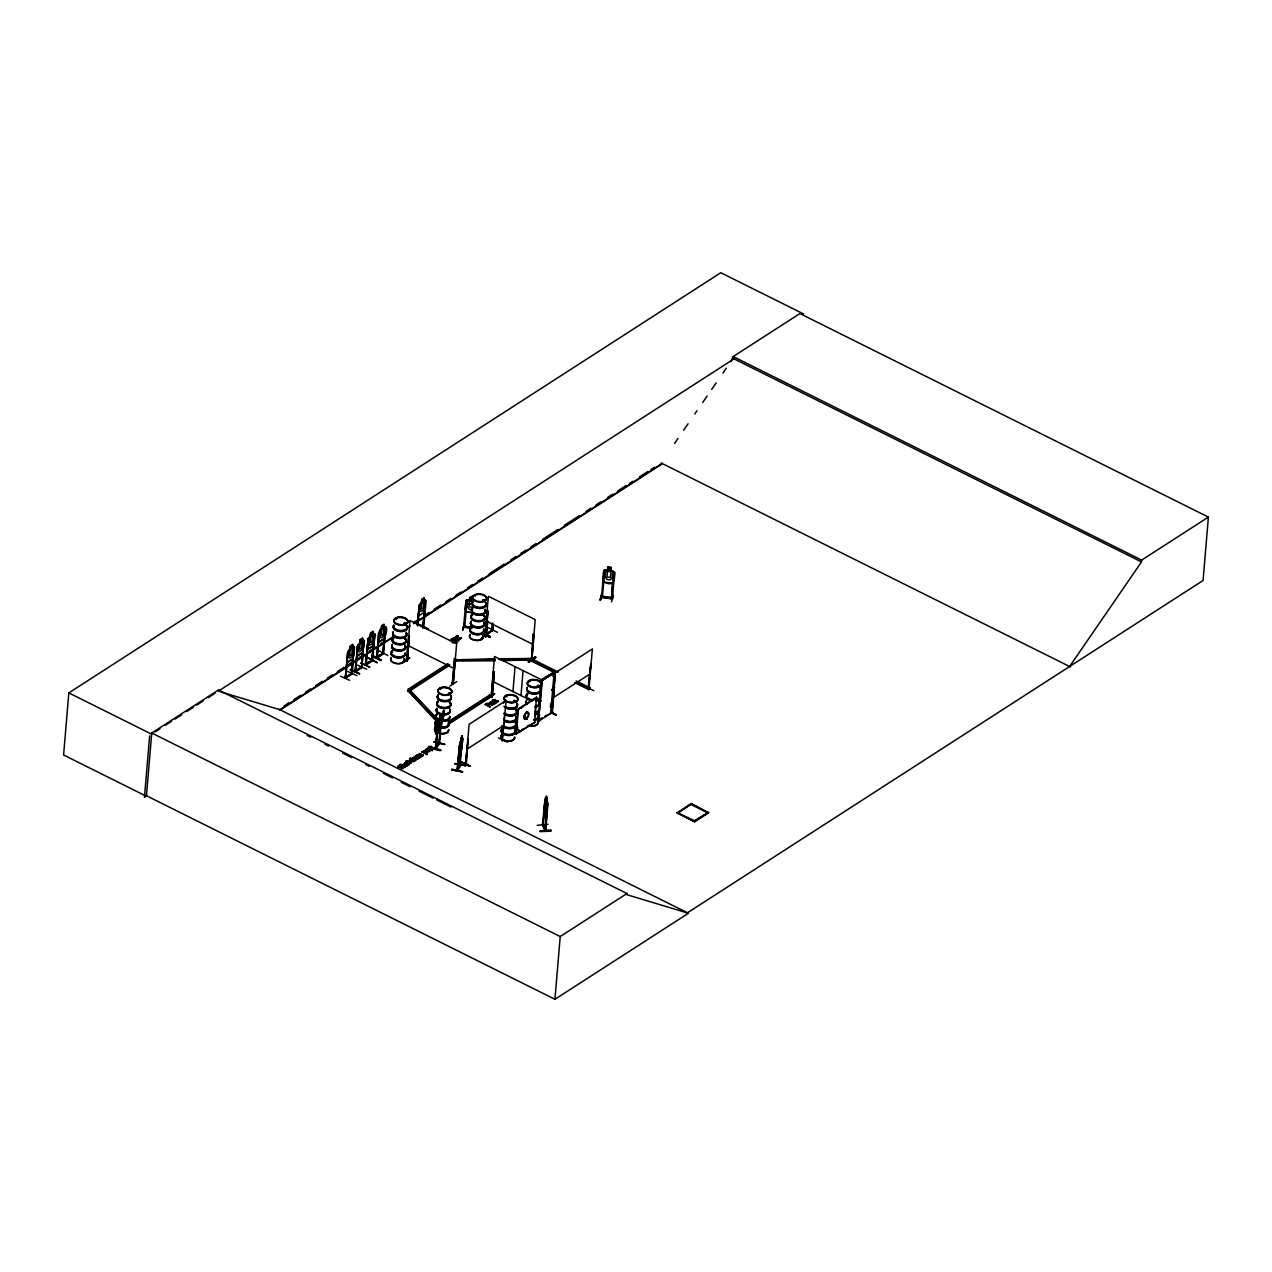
<?xml version="1.0" encoding="UTF-8"?>
<svg xmlns="http://www.w3.org/2000/svg" width="1272" height="1272" viewBox="0 0 1272 1272"><rect width="100%" height="100%" fill="white"/><g stroke="black" fill="none" stroke-linecap="round" stroke-linejoin="round"><path stroke-width="1.5" d="M422.988 751.688L423.91 750.703L426.12 751.148L427.185 752.786L425.882 753.676L427.185 752.483L426.072 751.657L422.161 751.816L427.344 754.407L425.929 753.151M444.039 715.627L444.087 714.26A6.98 3.864 4.8 0 0 449.732 709.394M444.087 714.26L440.462 728.665L441.559 725.135M396.339 619.496L396.419 618.669L395.878 619.4M404.051 623.789L405.8 623.169M404.766 624.059L405.72 623.773L405.053 622.755M405.991 623.63L404.13 623.662M439.667 689.17L440.764 689.09M440.525 688.963L439.905 689.504M475.553 595.837L475.028 596.091M482.645 600.336L484.664 600.082M483.996 600.018L483.058 600.352L484.521 600.623M484.505 600.018L483.328 600.289M505.747 696.722L506.924 696.627M514.174 700.618L515.446 700.506L515.096 701.428M530.058 681.84L529.708 681.156M537.293 685.99L538.326 685.306L539.217 686.403M537.754 686.101L538.279 686.355M539.36 686.276L538.851 685.576M539.392 716.39L539.678 714.912M540.854 701.047L540.711 700.649M540.727 701.222L540.966 700.363M542.095 684.304L542.413 683.048M419.522 755.361L419.458 754.073L421.08 754.36M419.219 754.837L423.369 755.504L419.649 753.501L417.152 755.966L417.47 754.725L418.742 755.075M803.618 313.977L720.795 272.717L68.815 692.906L63.6 755.012L146.423 796.272L151.734 733.006L218.466 689.996L626.953 893.532L626.858 894.693L688.422 913.264L554.942 999.283L146.471 795.747M149.635 735.852L144.467 797.433L146.805 795.922M218.466 689.996L218.371 691.157L733.992 358.863M345.873 677.594L347.876 652.806L345.189 677.976M347.606 662.299L347.145 659.612L347.51 662.251L352.964 658.848L354.697 647.098L353.886 646.494L347.749 651.471L345.396 678.246L347.924 651.518M347.812 671.505L356.971 675.623M352.996 653.633L351.644 656.813L349.514 658.181L348.592 656.479L349.069 650.771L350.388 645.858L352.662 644.395L352.948 654.953M350.229 648.958L350.484 645.906M349.577 680.313L340.514 676.148M352.757 644.443L352.408 647.448M353.743 652.647L351.279 674.112L352.121 672.713M351.342 674.065L352.63 658.785M354.061 648.815L351.772 674.192M352.296 673.906L353.839 646.621M361.884 667.275L354.92 671.711L357.718 646.462L355.715 671.25M355.429 671.823L362.186 667.418L363.728 640.15L357.607 645.127L355.317 671.918L357.082 654.094M357.766 645.174L357.464 655.955L362.806 652.504L364.539 640.754M357.655 665.161L366.797 669.247M360.23 639.514L358.434 650.135L359.372 651.836L361.487 650.469L362.838 647.289L362.6 638.099L360.23 639.514L360.071 642.614M362.345 641.152L362.6 638.099M361.121 662.919L369.898 667.291L360.739 663.173M361.614 667.848L362.472 652.441M363.585 643.028L361.487 667.927L363.903 642.471M365.97 663.682L366.336 664.795L368.149 639.737L365.366 665.033L372.155 660.566M368.196 638.449L365.859 665.113M377.212 662.521L368.117 657.926L377.243 662.569M373.03 631.373L370.645 632.804L369.325 637.701L368.848 643.409L369.786 645.127L371.917 643.759L373.252 640.579L372.935 631.325L372.68 634.585M370.55 635.952L370.74 632.852M374.159 637.67L371.917 661.217L372.903 645.715M374.318 635.762L372.028 661.138M372.569 660.852L374.954 634.044L374.143 633.44L368.021 638.417L365.668 665.177L372.632 660.772L372.394 659.643M374.191 642.28L374.858 633.997M385.782 627.001L383.572 653.76C381.155 654.603 374.62 656.686 377.387 657.735L379.151 632.645L376.369 657.942L383.317 653.458M382.618 653.061C386.704 652.139 377.132 658.022 376.735 658.101L378.515 640.293M378.436 639.562C375.431 627.414 392.953 618.001 384.239 638.703L378.786 642.106L378.42 639.45M379.12 650.835L387.912 655.573M381.489 628.813L381.648 625.713L384.033 624.282L384.255 633.488L382.92 636.668L380.789 638.035L379.851 636.318L381.648 625.713M380.9 659.755L372.124 655.35L380.853 660.168M383.588 627.446L383.842 624.393M372.092 655.732L380.519 660.454L380.948 659.691M383.89 638.624L382.999 654.11L384.526 638.226M385.003 629.227L382.967 654.062M384.844 634.394L385.321 628.67M409.361 636.016L407.135 661.074L406.245 660.629L408.566 635.634L409.361 636.016L407.374 660.868M406.293 660.693L407.279 660.868L409.838 620.529L456.648 643.87L453.15 684.002L455.392 658.96L454.597 658.562L452.291 683.652C455.408 684.002 450.781 681.872 453.468 682.937M406.913 660.995L406.229 659.675L407.199 660.168M400.775 768.86L403.59 767.62L397.961 766.65A1.892 1.049 4.8 0 1 398.025 766.062L399.805 765.14L400.505 766.03L398.899 767.302L402.906 767.159L400.775 768.86L402.922 768.018L397.913 767.175A1.892 1.049 4.8 0 1 397.977 766.571L400.442 764.234L406.945 766.078L403.526 764.09L402.159 765.633L399.949 765.06L405.259 767.175M435.835 720.699L408.01 690.585L449.62 664.509M447.919 663.666L408.201 689.249L421.795 703.448M401.555 769.242L400.855 768.32M407.946 691.348L409.854 690.871L408.201 689.249M404.782 767.477L405.291 766.65M417.216 623.852L419.283 606.251L417.979 625.506M405.895 761.642L407.406 761.324C415.769 762.167 407.469 766.253 406.404 760.815M417.359 625.904L419.235 604.916L425.389 599.987L424.371 612.293L418.917 615.696L418.567 613.168M417.836 623.439L419.331 604.963L421.62 602.403L421.779 599.303L424.164 597.888L423.815 600.893M402.715 765.49L406.484 766.38L406.992 765.553M407.374 762.373L407.406 761.324M419.203 624.95L428.378 629.068L419.569 624.663M419.299 624.441L428.06 629.195M413.257 758.7C412.112 756.204 420.317 763.852 411.444 758.716L410.665 759.209C407.135 760.29 419.172 762.341 411.174 759.448M410.029 759.289C411.063 755.52 408.026 761.833 410.745 758.732M421.779 599.303L419.983 609.924L420.921 611.625L423.051 610.258L424.403 607.078L424.069 597.84M411.444 758.716L411.126 759.956L413.877 757.874M405.943 761.117L410.236 763.2L411.174 762.23M426.088 600.543L423.703 627.35L422.67 627.557L423.29 626.762M422.988 627.716L424.514 606.49M412.239 758.192L409.87 760.227M423.767 627.271L423.051 627.668L425.468 602.26M424.975 608L422.67 627.557M412.764 758.494L413.257 757.571M410.665 760.259L413.654 761.753L414.163 760.942M415.213 760.751L415.721 759.925M417.661 755.854C425.866 759.209 412.875 756.458 417.184 755.457M416.803 755.266L416.294 756.077M419.203 755.218C423.926 757.078 419.728 754.773 417.645 756.22L418.361 754.932L421.811 756.506M419.776 757.81L420.285 756.999M421.334 756.808L421.843 755.981M422.622 751.514L422.113 752.324M422.908 755.791L423.417 754.98M425.452 752.913C428.839 751.641 421.954 750.591 423.481 751.943C427.328 755.966 426.629 750.257 423.497 752.086M426.883 754.693L427.392 753.883M430.445 747.507L431.335 746.441L430 746.759C424.959 746.346 439.031 754.296 428.632 748.715M428.155 747.952L427.646 748.763M428.998 746.251L428.489 747.077M429.125 748.97L430.031 747.3M428.616 748.445L429.491 747.57M430.286 747.077C450.177 751.466 437.377 751.99 430.493 746.998C435.326 747.427 434.277 750.512 429.984 747.809M431.128 750.496L431.637 749.685M434.054 741.958L444.787 744.359L434.245 741.592M428.537 746.553L432.846 748.636L433.784 747.666M437.473 724.007L438.172 723.593L435.342 748.906L439.285 743.039M435.358 748.763L437.807 723.498M441.273 724.976L441.575 716.2L438.093 722.21L435.708 749.001L439.555 743.42L441.177 718.489M438.633 720.493L435.978 748M440.923 714.562L440.732 723.418L438.713 728.506C436.821 726.487 441.305 708.997 440.78 717.647M439.826 716.263L439.444 719.3M439.047 743.325L440.192 726.63M439.078 743.993L441.543 718.569M451.147 639.832L451.671 639.005L453.5 639.911C450.368 634.585 465.107 644.045 455.694 639.609C451.035 640.134 464.455 646.892 451.671 639.005M453.5 639.911L455.694 639.609M449.827 686.18L456.791 681.569M453.85 637.59L453.325 638.433M455.789 642.137L456.314 641.311M454.597 658.562L452.498 683.414L453.309 683.795M461.498 637.606L458.922 639.085L456.107 637.685A1.685 0.938 4.8 0 1 456.235 637.081C461.211 635.507 452.832 635.364 456.155 638.639C458.381 641.867 463.088 636.62 460.671 638.226M494.999 658.769L455.917 659.802L456.171 661.027L495.19 660.756M457.968 640.738L458.492 639.911M458.143 636.525L457.475 635.603M464.344 623.519L462.77 629.624M451.814 769.067L462.579 771.85L451.624 769.814M471.689 628.273L463.58 627.207L465.822 602.133L466.824 602.276L464.709 627.366M463.565 627.176L463.946 626.015L464.741 627.064M473.216 600.495C474.043 589.89 469.368 601.847 467.222 599.621L465.997 600.479L465.282 608.747L466.14 611.959L472.993 612.818L466.268 611.784L465.425 608.668M454.692 763.741L465.663 765.665L454.851 763.391M470.084 596.95L469.813 600.082L467.905 600.845L467.428 606.553L469.034 609.256L472.437 609.717M459.367 745.249L456.982 770.673L457.363 769.385M459.764 743.993L457.363 770.753L459.796 743.961L462.038 736.011L459.542 765.458L460.353 764.138M461.657 744.995L460.067 750.194L460.957 737.903M461.291 739.62C465.679 730.239 459.001 762.93 459.081 752.181M459.59 765.49L461.704 740.59M462.038 736.011L461.657 739.048M466.379 763.947L468.144 738.857L465.361 764.154L466.49 763.152M503.966 722.75L502.17 740.845L506.161 700.443L469.098 724.325L465.679 764.297L467.524 746.219M469.972 765.887C461.418 765.203 454.502 757.19 469.94 765.919M487.669 611.927L486.874 611.53L487.907 611.768L485.666 636.811L485.014 635.269M484.696 636.334L488.384 596.282L535.194 619.607L531.935 659.596L533.127 634.315L533.938 634.696L531.696 659.739L502.997 660.709M484.855 635.491L485.92 636.652L487.907 611.768M485.586 634.792L486.779 621.452M487.271 615.728L487.748 609.988M486.604 630.61L487.415 621.054M487.717 621.197L486.683 634.585L485.681 634.76M481.373 638.496L488.305 633.472M490.118 637.034L482.756 633.822L489.768 637.383L490.197 636.604L483.122 633.138L490.165 636.652M488.289 705.483C494.267 709.458 480.418 702.844 488.464 703.352C490.897 703.384 488.353 707.264 488.718 705.149C483.869 703.718 491.994 704.45 486.015 704.243M492.9 624.695L492.089 631.039L492.439 623.185M492.741 623.328L492.216 630.96M487.701 633.504L492.773 629.735M493.202 624.838L492.741 630.658L482.247 637.352M487.764 698.551L494.697 693.526L487.812 698.042M488.003 705.181C491.612 705.562 486.842 701.953 485.093 704.831M448.126 723.752L491.135 696.023L489.434 695.18L491.072 696.802L491.167 695.482L492.232 695.689M489.736 707.137L490.261 706.31M492.328 696.674L491.421 696.277L493.504 671.425L494.299 671.823L492.312 696.706L491.231 696.5M495.428 699.552C490.133 700.188 497.813 703.988 498.401 701.031C495.333 701.683 495.38 699.234 494.093 699.87L492.582 700.188L495.683 703.305L491.739 701.874L493.584 700.681M494.299 671.823L492.073 696.865L491.167 695.482M492.248 701.063L491.739 701.874M493.091 699.362L492.582 700.188M493.25 701.556L493.806 700.602M492.757 701.349L493.313 700.363M494.077 700.92L494.093 699.87M495.221 703.607L495.73 702.796M492.63 699.664L496.923 701.747L497.861 700.777M504.269 719.062L504.587 715.389M498.417 737.951L507.512 742.18M512.95 691.555L515.033 666.703M515.812 734.024L517.895 709.172L536.418 697.231L534.828 722.321L515.812 734.024L534.828 722.321M516.289 734.262L518.388 709.41L536.911 697.469M520.995 695.561L523.078 670.71M535.305 656.893C513.936 672.22 550.204 646.764 528.468 661.44M498.91 658.737L530.122 658.546L498.847 659.516M553.415 671.998L530.36 660.502L530.122 658.546M530.36 660.502L531.775 658.864L558.376 672.109M533.127 634.315L531.473 659.675L530.79 658.355M534.812 716.343L535.782 704.879M536.1 701.063L536.418 697.231M541.029 683.636L541.363 679.82M540.854 689.774L541.538 679.757L555.514 671.187L552 713.004L550.617 713.449L554.115 672.808L542.349 680.393L538.406 721.749L539.137 708.265M539.455 704.465L540.425 693.049M538.406 721.749L541.92 679.948L494.538 656.495L491.119 696.468M537.197 825.305L548.025 824.208M552.589 689.042L552.096 689.869M540.028 831.411C555.689 831.92 553.908 828.708 540.059 831.029M550.426 707.232L550.744 703.4M552.175 689.551L551.984 690.457L553.384 689.917M553.002 676.529L553.32 672.681L554.083 673.063L541.665 680.075L553.32 672.681M552.477 689.806L552.62 688.136M554.926 671.346L551.428 712.924L555.117 670.996M547.087 801.09L547.342 798.037L545.227 831.061L542.444 824.924L544.909 800.056L543.112 825.528L545.45 797.751L547.914 804.222L545.608 831.029L543.112 825.528M542.921 824.956L542.874 823.922M544.495 806.369L545.577 797.878M552 713.004L552.207 711.302M554.369 687.373L552.366 712.161M546.562 797.019L547.024 799.261M547.024 805.589L544.925 830.505M547.723 802.473L545.608 830.934M550.49 712.527L556.166 714.912L550.856 711.859M550.871 830.059L550.999 830.918M554.942 999.283L560.221 936.542L626.953 893.532M589.127 688.899L588.03 689.186L590.812 663.889L588.332 689.345L589.047 688.979M588.57 689.297L590.494 667.577M574.69 682.603L588.888 689.663L592.386 648.943L555.323 672.824L551.905 712.813L552.589 712.368M588.888 689.663L590.303 688.025L576.105 680.949M599.907 600.05L601.736 594.008L600.448 599.684M601.561 597.347L603.771 570.619L605.011 569.697L603.755 570.683L603.182 578.871M612.452 598.73L601.529 597.093L601.481 596.171M600.463 600.193L602.34 593.642L600.4 600.05M604.613 572.4L603.548 572.464L604.613 572.4L602.324 597.49L602.658 596.552L612.468 598.031M611.244 567.63L610.957 570.762L612.691 572.05L612.214 577.758L610.194 579.921L606.808 579.412L605.202 576.709L605.679 571.001L607.571 570.254L607.746 567.01L611.371 567.551L611.101 570.603M613.438 573.72L611.371 598.842L613.374 573.926L614.424 573.863L613.374 573.926M611.514 601.847L613.406 595.296M610.973 570.683L614.615 572.289L612.389 598.937L612.436 597.745L601.64 596.171M677.149 813.047L691.093 803.586L708.599 812.84L694.703 821.807L677.149 813.047L691.189 804.063L678.024 813.047L694.655 820.79L707.725 812.856L691.141 804.588M691.093 803.586L708.599 812.84M730.78 361.646L733.181 356.573L799.913 313.564L1208.4 517.084L1203.073 580.493L687.468 912.787L688.422 913.264L278.981 709.251M694.655 820.79L708.647 812.331M694.703 821.807L677.197 812.538M1069.609 666.512L1141.509 561.906L1141.668 560.093L1208.4 517.084M456.934 770.53L459.908 764.838M457.014 769.624L459.637 764.838M459.542 765.458C462.054 764.043 457.014 772.661 457.093 769.703M402.652 765.871L403.16 764.599L404.687 764.949M461.37 750.13L461.959 746.441M462.547 771.865L451.608 769.91M441.32 724.929C442.115 726.614 436.614 737.045 437.568 730.382M414.815 757.11C418.727 760.847 417.884 754.884 414.259 757.317A1.765 0.986 4.8 0 0 414.084 757.937L416.357 759.257L418.409 758.764A1.749 0.97 4.8 0 0 418.583 758.144L415.865 756.792A1.765 0.986 4.8 0 0 414.656 757.063M430.222 747.554L440.764 750.273M436.439 720.286L435.294 723.196L435.962 730.351L438.045 727.298M547.198 812.331C546.88 819.152 543.462 808.213 544.464 806.321M465.822 602.133L466.824 602.276M462.738 629.958L464.407 623.503M462.817 630.101L464.375 624.027M463.739 626.031L471.801 627.414M464.805 626.206L471.753 627.637M435.453 747.936L438.76 743.245M438.745 742.959L439.285 742.975M440.525 718.855L441.495 715.007M440.668 720.127L443.658 710.38C445.2 713.322 442.163 720.938 440.78 724.945M442.608 714.037L443.658 710.38M443.451 714.228L444.373 710.666M465.997 600.479L467.285 599.653L473.2 600.559M373.141 645.747L374.175 642.201L373.237 645.794L367.783 649.197L367.417 646.542L367.942 649.102L373.237 645.794M424.371 612.293L425.405 608.763M603.055 578.871L603.93 582.083C614.312 587.06 614.726 580.143 614.615 572.289M603.93 582.083L612.373 583.18M611.339 567.614L607.714 567.073L607.571 570.254L604.995 569.761L613.374 571.112M484.759 635.459L485.745 635.905M555.785 715.134L550.824 712.209M350.325 669.867C378.515 682.094 331.531 660.232 359.42 673.969M380.519 660.438L371.774 655.986M486.158 634.06L492.073 630.371L486.031 634.14M501.931 739.7L502.424 739.875M346.223 677.102L351.629 673.619L345.141 677.149L345.952 676.688M361.2 666.862L361.741 666.973M437.663 719.873L434.436 728.697L436.423 734.071M438.427 728.681L436.296 734.183L438.538 728.713M552.668 689.79L553.256 690.457M546.944 808.865L546.276 810.296C544.082 807.64 545.593 793.331 547.31 798.069M418.695 754.598L419.855 754.01M461.211 738.158L461.99 736.17M461.132 739.175L461.704 738.014M460.162 742.292L462.404 737.824M442.115 713.799L441.4 715.023L442.115 713.799L444.198 714.292M379.962 629.894L376.798 658.053M405.45 623.757L405.243 622.803M449.795 694.003L448.857 693.208M449.938 693.876L449.27 692.89M514.349 700.952L514.142 701.349M539.376 686.021L538.867 685.37M522.76 729.619L520.153 731.654L521.329 730.939M409.648 658.133L402.747 662.633M487.685 698.439L494.585 693.924M439.905 716.486L440.668 715.373M439.826 717.503L440.589 716.39M674.605 443.372L677.976 438.458M683.589 430.286L688.088 423.751M694.83 413.941L697.072 410.681M702.685 402.509L707.184 395.974M711.684 389.439L716.168 382.888M722.909 373.094L726.28 368.18M405.466 763.057C408.71 767.048 408.948 760.974 404.83 763.391A1.765 0.986 4.8 0 0 404.655 764.027L406.929 765.331L408.98 764.854A1.749 0.97 4.8 0 0 409.155 764.218L406.436 762.866M461.45 638.131C462.038 638.528 451.512 639.45 457.443 636.127M520.407 731.321L514.127 727.807M523.889 729.031L523.253 729.46M411.699 762.485L409.346 762.818M434.308 747.92L431.955 748.254M498.401 701.031L496.048 701.365M465.425 764.075L466.347 763.916M501.868 740.622L502.806 740.399M588.205 688.168L588.65 688.39M356.065 670.757C371.901 660.82 347.622 674.875 356.033 670.567M460.543 637.988L458.556 638.512L456.139 637.177A1.685 0.938 4.8 0 1 456.282 636.572L458.222 635.984M396.498 619.082L396.387 619.019M403.924 623.185L405.084 622.835M393.764 637.638A6.98 3.864 4.8 0 0 394.447 642.901A6.98 3.864 4.8 0 0 403.86 643.521L404.21 643.187M484.568 600.75L483.614 599.668M472.596 614.074A6.98 3.864 4.8 0 0 473.279 619.337A6.98 3.864 4.8 0 0 482.692 619.973L482.803 619.766M439.715 689.09L440.43 689.09M514.524 700.475L514.349 701.476L515.812 701.333M515.558 700.856L514.397 700.872L515.144 701.492M437.552 719.936L438.236 719.395L438.92 722.639M542.492 823.954L542.985 824.049M471.753 628.066L463.867 626.921M403.717 661.615L409.759 657.735L402.334 662.521M481.245 638.369L487.812 633.71M497.4 632.327L488.289 627.748M453.373 682.873L452.403 682.73M493.504 671.425L494.061 671.982M530.774 658.61L532.03 658.642L530.949 658.467M528.373 661.917L535.75 657.592M535.719 657.576L528.85 662.108M468.446 739.016L467.524 739.27M554.687 687.516L553.749 687.77M584.897 686.292L593.738 690.68M538.024 720.413L542.158 717.694M552.716 711.668L551.65 711.716L552.43 711.255M154.977 732.02L159.986 728.792M164.978 725.565L171.656 721.272M174.995 719.109L181.673 714.816M186.682 711.589L193.344 707.28M196.683 705.133L203.361 700.84M208.37 697.613L215.032 693.304M423.719 601.036L425.389 599.987M419.585 606.394L418.663 606.649M348.194 652.949L347.256 653.204M358.036 646.605L357.098 646.86M368.451 639.895L367.529 640.15M379.454 632.804L378.515 633.058M347.574 662.124L352.821 658.737M357.432 655.78L362.663 652.393M378.849 641.962L384.239 638.703M283.99 706.024L288.998 702.796M294.007 699.568L300.669 695.275M305.678 692.048L310.686 688.82M315.695 685.592L322.373 681.299M327.381 678.071L332.374 674.844M337.382 671.616L344.06 667.307M347.399 665.161L354.077 660.852M359.086 657.64L364.094 654.412M369.087 651.185L375.765 646.876M380.773 643.648L385.782 640.42M414.147 622.151L419.156 618.923M424.164 615.696L429.173 612.468M434.165 609.24L440.843 604.931M445.852 601.704L450.86 598.476M455.869 595.264L460.877 592.037M467.555 587.728L472.548 584.5M477.557 581.272L482.565 578.045M489.243 573.752L504.253 564.068M510.931 559.76L515.939 556.548M520.948 553.32L525.956 550.092M530.965 546.865L535.973 543.637M542.635 539.328L557.661 529.661M564.339 525.352L579.348 515.669M586.026 511.376L591.035 508.148M596.043 504.92L601.052 501.693M607.714 497.384L612.722 494.172M617.731 490.944L626.078 485.554M629.417 483.408L632.756 481.261M639.418 476.952L647.766 471.578M651.105 469.432L654.444 467.285M393.414 636.604L279.935 709.728L220.247 691.714M406.77 628.002L410.109 625.856M413.432 623.693L662.076 463.453M279.856 710.285L371.567 651.169M374.89 649.022L393.239 637.208M416.58 622.167L661.678 464.201M368.435 658.149L376.925 662.696M371.742 656.082L380.9 660.2M366.193 663.889C381.854 655.08 359.912 666.337 366.495 664.032M345.173 678.04L351.851 673.683M352.28 673.81L345.587 678.167M409.791 688.963L423.035 680.425M427.996 677.229L447.839 664.429M409.854 690.871L449.557 665.288M448.078 721.828L489.434 695.18M449.652 721.542L477.779 703.416M481.086 701.285L487.717 697.024M448.062 724.515L491.072 696.802M406.579 762.341L408.741 761.006M429.189 747.777L431.335 746.441M541.697 679.884L555.514 671.187M542.413 680.441L554.02 672.952M467.015 749.16L504.062 725.279M553.24 697.676L590.303 673.794M522.522 729.222L521.679 730.001M538.994 721.033L550.697 713.385L544.941 716.168M590.303 688.025L588.952 688.883L576.534 682.698M429.173 747.316L428.664 748.206M490.277 702.255L489.752 702.589A1.765 0.986 4.8 0 0 489.577 703.225L491.851 704.529L493.886 704.052A1.749 0.97 4.8 0 0 494.077 703.416L491.358 702.065M484.346 600.241L483.487 600.352M393.764 637.383A7.012 3.88 4.8 0 0 394.447 642.662A7.012 3.88 4.8 0 0 403.908 643.298L404.083 643.298M448.142 693.765L449.732 693.86M539.169 686.276L538.104 686.053M464.868 626.428L463.867 626.333M410.792 758.207L409.473 758.971L410.22 759.495M399.758 765.649C394.845 767.398 408.36 765.315 401.602 768.717M546.165 799.055L546.308 796.018L547.119 798.244M540.043 831.522L550.871 830.552M459.971 765.569L462.658 738.221M485.825 636.572L485.03 636.223L485.92 636.62M452.482 682.46L452.419 683.366M453.007 683.954L452.323 683.636M487.144 659.596L494.935 659.548M495.253 659.993L456.235 660.248L454.533 659.389M501.104 659.945L530.376 659.755M602.562 596.6L601.449 596.409M612.15 598.937L601.481 597.331M483.853 600.941L482.74 600.241M537.372 685.894L538.501 686.451M448.698 693.59L449.207 693.256M473.12 601.577L469.718 601.1L469.241 606.808L472.643 607.285M465.727 603.437L472.882 604.423M454.724 763.613L465.663 765.68M451.735 769.608L462.579 771.85M434.086 741.815L444.628 744.533M435.247 723.243L436.471 720.127L438.331 724.34M434.801 727.107L435.628 733.419M437.409 730.43L437.584 732.831M420.094 753.946L423.369 755.504M545.37 829.423L543.16 824.876M485.109 635.253L485.03 636.159M532.889 634.474L533.699 634.855M483.01 633.647L490.149 637.129M530.806 659.309L531.839 659.516M408.328 635.793L409.123 636.175M454.358 658.721L455.153 659.119M550.776 712.304L556.071 714.912M733.181 356.573L1141.668 560.093M733.022 358.386L1141.509 561.906M661.122 462.976L1070.563 666.989M486.286 621.118L533.111 644.443M531.712 659.627L556.532 671.998M577.822 682.603L590.24 688.788M530.424 659.723L555.244 672.093M453.373 637.908L458.445 640.42M451.194 639.307L456.266 641.819M454.47 660.168L456.171 661.027L455.98 659.023M492.455 681.331L527.642 698.869M407.755 645.381L454.565 668.706M491.787 701.349L495.683 703.305M382.904 653.458L377.514 656.686M485.141 704.306L490.213 706.819M514.445 725.612L517.847 727.33M514.333 727.298L517.736 728.983M514.285 727.505L517.895 729.254M513.681 727.886L520.852 731.241M427.694 748.238L431.59 750.194M422.161 751.816L427.344 754.407M416.342 755.552L420.237 757.508M411.778 758.494L415.674 760.449M399.98 764.536L404.83 766.952M307.172 735.407L310.734 737.172M324.932 744.247L328.494 746.028M342.693 753.104L351.581 757.524M365.78 764.599L369.341 766.38M383.54 773.456L392.428 777.876M401.3 782.312L410.188 786.732M419.06 791.152L433.275 798.228M436.821 800.009L451.035 807.084M151.734 733.006L560.221 936.542M68.815 692.906L151.638 734.167M452.339 642.408L453.15 643.06M435.549 733.276L436.407 734.214M409.918 690.092L435.135 716.645M427.106 709.045L435.072 717.424M408.01 690.585L435.899 719.92M544.559 809.994L546.674 814.668M436.312 721.097L435.565 722.973M357.082 653.315L357.527 655.827M406.197 633.551A6.98 3.864 4.8 0 1 399.615 638.465A6.98 3.864 4.8 0 1 393.318 632.693M406.325 633.122A7.091 3.927 4.8 0 1 399.647 638.131A7.091 3.927 4.8 0 1 393.255 632.264M404.83 638.369A6.98 3.864 4.8 0 1 403.86 643.521M404.862 637.956A6.98 3.864 4.8 0 1 403.892 643.123A6.98 3.864 4.8 0 1 394.479 642.487A6.98 3.864 4.8 0 1 393.795 637.224M404.862 638.115A7.012 3.88 4.8 0 1 403.908 643.298M406.007 625.331A7.091 3.927 4.8 0 1 401.141 631.31A7.091 3.927 4.8 0 1 393.827 625.411M406.309 632.391A6.996 3.88 4.8 0 1 399.71 637.32A6.996 3.88 4.8 0 1 393.398 631.532M406.786 626.683A6.996 3.88 4.8 0 1 400.187 631.628A6.996 3.88 4.8 0 1 393.875 625.824M406.356 632.772A7.091 3.927 4.8 0 1 399.678 637.781A7.091 3.927 4.8 0 1 393.271 631.914M406.038 624.965A7.091 3.927 4.8 0 1 401.173 630.944A7.091 3.927 4.8 0 1 393.859 625.061M405.975 624.6A6.98 3.864 4.8 0 1 402.095 630.451A6.98 3.864 4.8 0 1 393.493 625.633M405.005 654.094A6.98 3.864 4.8 0 1 396.164 657.751A6.98 3.864 4.8 0 1 392.603 651.407M405.116 654.714A7.091 3.927 4.8 0 1 395.306 657.195A7.091 3.927 4.8 0 1 392.555 650.962M404.099 658.817A7.012 3.88 4.8 0 1 397.484 663.761A7.012 3.88 4.8 0 1 391.172 657.958M404.114 658.594A7.012 3.88 4.8 0 1 397.5 663.539A7.012 3.88 4.8 0 1 391.188 657.735M404.766 638.973A6.98 3.864 4.8 0 1 400.887 644.825A6.98 3.864 4.8 0 1 392.285 640.007M392.778 639.053A6.98 3.864 4.8 0 1 393.716 638.242M404.83 638.639A7.012 3.88 4.8 0 1 403.86 643.807A7.012 3.88 4.8 0 1 394.4 643.171A7.012 3.88 4.8 0 1 393.716 637.892M405.259 645.81A7.091 3.927 4.8 0 1 398.581 650.819A7.091 3.927 4.8 0 1 392.189 644.936M405.116 652.933A6.996 3.88 4.8 0 1 396.26 656.606A6.996 3.88 4.8 0 1 392.698 650.262M405.148 646.224A6.996 3.88 4.8 0 1 398.549 651.153A6.996 3.88 4.8 0 1 392.237 645.365M405.164 653.331A7.091 3.927 4.8 0 1 396.196 657.052A7.091 3.927 4.8 0 1 392.587 650.612M405.291 645.461A7.091 3.927 4.8 0 1 398.613 650.453A7.091 3.927 4.8 0 1 392.205 644.586M405.227 645.079A6.98 3.864 4.8 0 1 398.645 650.008A6.98 3.864 4.8 0 1 392.348 644.22M485.443 611.403A6.98 3.864 4.8 0 1 477.509 615.219A6.98 3.864 4.8 0 1 472.119 609.542M485.125 609.988A7.091 3.927 4.8 0 1 477.525 614.885A7.091 3.927 4.8 0 1 472.993 608.286M483.63 615.235A6.98 3.864 4.8 0 1 482.66 620.386A6.98 3.864 4.8 0 1 473.248 619.766A6.98 3.864 4.8 0 1 472.564 614.503M483.662 614.821A6.98 3.864 4.8 0 1 482.692 619.973M485.713 603.135A7.091 3.927 4.8 0 1 479.019 608.127A7.091 3.927 4.8 0 1 472.627 602.26M485.109 609.24A6.996 3.88 4.8 0 1 478.51 614.185A6.996 3.88 4.8 0 1 472.198 608.382M485.586 603.548A6.996 3.88 4.8 0 1 478.988 608.477A6.996 3.88 4.8 0 1 472.675 602.69M485.157 609.638A7.091 3.927 4.8 0 1 478.479 614.63A7.091 3.927 4.8 0 1 472.071 608.763M484.839 601.831A7.091 3.927 4.8 0 1 479.973 607.809A7.091 3.927 4.8 0 1 472.659 601.91M485.666 602.387A6.98 3.864 4.8 0 1 479.083 607.316A6.98 3.864 4.8 0 1 472.787 601.545M483.36 629.942A6.98 3.864 4.8 0 1 475.855 634.76A6.98 3.864 4.8 0 1 471.403 628.257M483.948 630.546A7.091 3.927 4.8 0 1 474.981 634.267A7.091 3.927 4.8 0 1 471.356 627.827M482.867 635.698A6.98 3.864 4.8 0 1 476.285 640.611A6.98 3.864 4.8 0 1 469.988 634.839M482.899 635.285A6.98 3.864 4.8 0 1 476.316 640.213A6.98 3.864 4.8 0 1 470.02 634.426M483.567 615.839A6.98 3.864 4.8 0 1 479.687 621.674A6.98 3.864 4.8 0 1 471.085 616.856M471.578 615.918A6.98 3.864 4.8 0 1 472.516 615.092M483.63 615.489A7.012 3.88 4.8 0 1 482.66 620.657A7.012 3.88 4.8 0 1 473.2 620.036A7.012 3.88 4.8 0 1 472.516 614.742M484.06 622.66A7.091 3.927 4.8 0 1 477.382 627.668A7.091 3.927 4.8 0 1 470.99 621.801M483.471 628.781A6.996 3.88 4.8 0 1 475.951 633.615A6.996 3.88 4.8 0 1 471.499 627.112M483.948 623.073A6.996 3.88 4.8 0 1 477.35 628.002A6.996 3.88 4.8 0 1 471.038 622.215M483.964 630.197A7.091 3.927 4.8 0 1 474.997 633.917A7.091 3.927 4.8 0 1 471.387 627.462M484.091 622.31A7.091 3.927 4.8 0 1 477.413 627.319A7.091 3.927 4.8 0 1 471.006 621.436M484.028 621.928A6.98 3.864 4.8 0 1 477.445 626.858A6.98 3.864 4.8 0 1 471.149 621.07M490.133 702.335A1.765 0.986 4.8 0 1 491.231 702.16M405.227 763.136A1.765 0.986 4.8 0 1 406.309 762.962M449.318 702.701A6.98 3.864 4.8 0 1 448.364 707.868A6.98 3.864 4.8 0 1 438.951 707.232A6.98 3.864 4.8 0 1 438.268 701.969M449.445 702.271A7.091 3.927 4.8 0 1 448.475 707.518A7.091 3.927 4.8 0 1 438.904 706.882A7.091 3.927 4.8 0 1 438.204 701.524M442.227 714.228A6.98 3.864 4.8 0 1 436.853 708.536M449.763 708.997A6.98 3.864 4.8 0 1 443.181 713.91A6.98 3.864 4.8 0 1 436.884 708.138M450.924 696.372A7.091 3.927 4.8 0 1 444.23 701.381A7.091 3.927 4.8 0 1 437.838 695.498M449.429 701.556A6.996 3.88 4.8 0 1 448.475 706.723A6.996 3.88 4.8 0 1 439.031 706.087A6.996 3.88 4.8 0 1 438.347 700.824M450.797 696.786A6.996 3.88 4.8 0 1 444.198 701.715A6.996 3.88 4.8 0 1 437.902 695.927M449.477 701.921A7.091 3.927 4.8 0 1 448.491 707.168A7.091 3.927 4.8 0 1 438.935 706.532A7.091 3.927 4.8 0 1 438.236 701.174M450.956 696.023A7.091 3.927 4.8 0 1 444.262 701.015A7.091 3.927 4.8 0 1 437.87 695.148M450.876 695.641A6.98 3.864 4.8 0 1 444.294 700.554A6.98 3.864 4.8 0 1 437.997 694.782M448.698 722.766A7.091 3.927 4.8 0 1 447.06 726.948A7.091 3.927 4.8 0 1 439.317 727.282M435.549 724.897A7.091 3.927 4.8 0 1 435.628 721.892M436.01 731.75A7.012 3.88 4.8 0 1 435.199 727.838M448.571 723.18A6.98 3.864 4.8 0 1 446.949 727.298A6.98 3.864 4.8 0 1 439.333 727.632M435.612 725.279A6.98 3.864 4.8 0 1 435.692 722.321M437.314 732.37A6.98 3.864 4.8 0 0 445.041 733.165A6.98 3.864 4.8 0 0 448.571 729.54A7.012 3.88 4.8 0 1 445.041 733.34A7.012 3.88 4.8 0 1 437.282 732.545L437.202 732.704A6.98 3.864 4.8 0 0 444.993 733.562A6.98 3.864 4.8 0 0 448.523 729.937M436.042 731.575A6.98 3.864 4.8 0 1 435.247 727.679M449.668 710.014A6.98 3.864 4.8 0 1 444.008 714.959M442.179 714.848A6.98 3.864 4.8 0 1 436.805 709.156M436.01 731.972A6.98 3.864 4.8 0 1 436.137 727.266M449.732 709.665A7.012 3.88 4.8 0 1 444.039 714.625M442.211 714.498A7.012 3.88 4.8 0 1 436.805 708.79M449.732 716.931A7.091 3.927 4.8 0 1 441.67 720.811M439.889 720.429A7.091 3.927 4.8 0 1 437.155 714.212M449.573 718.346A6.996 3.88 4.8 0 1 441.654 721.16M439.889 720.779A6.996 3.88 4.8 0 1 437.186 714.641M448.73 722.417A7.091 3.927 4.8 0 1 447.092 726.598A7.091 3.927 4.8 0 1 439.349 726.932M435.565 724.547A7.091 3.927 4.8 0 1 435.66 721.542M449.763 716.581A7.091 3.927 4.8 0 1 441.702 720.461M439.921 720.079A7.091 3.927 4.8 0 1 437.171 713.862M449.684 716.184A6.98 3.864 4.8 0 1 441.75 720M440.001 719.618A6.98 3.864 4.8 0 1 437.298 713.513M448.682 722.035A6.996 3.88 4.8 0 1 441.177 726.869M435.692 724.134A6.996 3.88 4.8 0 1 435.771 721.176M521.472 707.884A1.876 0.906 -63.5 0 1 523.476 706.58M521.282 707.788A1.876 0.906 -63.5 0 1 523.285 706.501M540.107 697.056A6.996 3.88 4.8 0 1 535.735 700.872M532.141 700.888A6.996 3.88 4.8 0 1 527.689 694.385M539.773 695.641A7.091 3.927 4.8 0 1 535.814 700.522M532.173 700.554A7.091 3.927 4.8 0 1 527.642 693.94M540.362 688.788A7.091 3.927 4.8 0 1 533.668 693.781A7.091 3.927 4.8 0 1 527.276 687.913M539.757 694.91A6.996 3.88 4.8 0 1 535.83 699.711M534.065 699.87A6.996 3.88 4.8 0 1 526.847 694.051M540.234 689.201A6.996 3.88 4.8 0 1 533.636 694.13A6.996 3.88 4.8 0 1 527.323 688.343M539.805 695.291A7.091 3.927 4.8 0 1 535.83 700.172M532.205 700.188A7.091 3.927 4.8 0 1 527.673 693.59M540.377 688.438A7.091 3.927 4.8 0 1 533.699 693.431A7.091 3.927 4.8 0 1 527.308 687.564M540.33 688.057A6.996 3.88 4.8 0 1 533.731 692.986A6.996 3.88 4.8 0 1 527.419 687.198M538.295 700.459A6.964 3.864 4.8 0 1 535.274 706.198M527.133 704.434A6.964 3.864 4.8 0 1 525.829 701.492M526.338 700.538A6.964 3.864 4.8 0 1 527.26 699.727M538.279 700.872A6.996 3.88 4.8 0 1 535.258 706.628M526.195 703.925A6.996 3.88 4.8 0 1 525.765 701.905M537.134 714.657A6.996 3.88 4.8 0 1 534.097 720.397M527.196 719.443A6.996 3.88 4.8 0 1 524.62 715.675M537.245 714.228A7.091 3.927 4.8 0 1 534.16 720.063M527.165 719.077A7.091 3.927 4.8 0 1 524.557 715.262M537.531 720.938A6.964 3.864 4.8 0 1 535.925 725.04A6.964 3.864 4.8 0 1 528.309 725.374M537.563 721.097A7.012 3.88 4.8 0 1 535.925 725.215A7.012 3.88 4.8 0 1 528.293 725.565M537.531 721.351A6.996 3.88 4.8 0 1 535.91 725.469A6.996 3.88 4.8 0 1 528.278 725.803M539.169 709.347A7.091 3.927 4.8 0 1 534.749 713.21M527.737 712.225A7.091 3.927 4.8 0 1 526.449 711.414M538.104 714.435A6.996 3.88 4.8 0 1 534.192 719.252M527.292 718.283A6.996 3.88 4.8 0 1 524.684 715.548M538.597 708.743A6.996 3.88 4.8 0 1 534.669 713.544M527.769 712.59A6.996 3.88 4.8 0 1 526.497 711.779M537.261 713.878A7.091 3.927 4.8 0 1 534.192 719.713M527.196 718.728A7.091 3.927 4.8 0 1 524.557 715.945M539.137 708.599A6.996 3.88 4.8 0 1 534.765 712.4M539.201 708.997A7.091 3.927 4.8 0 1 534.765 712.845M539.09 702.414A6.964 3.864 4.8 0 1 535.194 707.216M526.163 704.513A6.964 3.864 4.8 0 1 525.749 702.51M538.279 701.126A7.012 3.88 4.8 0 1 535.242 706.898M526.147 704.179A7.012 3.88 4.8 0 1 525.733 702.16M515.414 710.173A6.996 3.88 4.8 0 1 513.983 715.516A6.996 3.88 4.8 0 1 504.205 714.149M515.526 709.744A7.091 3.927 4.8 0 1 514.063 715.166A7.091 3.927 4.8 0 1 504.157 713.783M515.828 716.454A6.964 3.864 4.8 0 1 512.743 721.081A6.964 3.864 4.8 0 1 503.776 719.491M517.004 703.845A7.091 3.927 4.8 0 1 513.872 708.552A7.091 3.927 4.8 0 1 504.73 706.93M515.51 709.013A6.996 3.88 4.8 0 1 514.079 714.371A6.996 3.88 4.8 0 1 504.3 713.004M516.877 704.243A6.996 3.88 4.8 0 1 512.966 709.061A6.996 3.88 4.8 0 1 503.887 706.358M515.558 709.394A7.091 3.927 4.8 0 1 514.095 714.816A7.091 3.927 4.8 0 1 504.189 713.433M517.036 703.48A7.091 3.927 4.8 0 1 513.888 708.202A7.091 3.927 4.8 0 1 504.761 706.58M516.973 703.098A6.996 3.88 4.8 0 1 514.651 707.518A6.996 3.88 4.8 0 1 506.145 706.946M503.569 703.193A6.996 3.88 4.8 0 1 504.062 702.239M514.667 730.637A6.996 3.88 4.8 0 1 508.069 735.566A6.996 3.88 4.8 0 1 501.756 729.778M514.778 730.223A7.091 3.927 4.8 0 1 508.1 735.232A7.091 3.927 4.8 0 1 501.709 729.365M514.619 737.013A6.964 3.864 4.8 0 1 505.811 740.67A6.964 3.864 4.8 0 1 502.265 734.342M515.812 724.404A7.091 3.927 4.8 0 1 510.501 728.363A7.091 3.927 4.8 0 1 502.202 725.517M514.763 729.492A6.996 3.88 4.8 0 1 508.164 734.421A6.996 3.88 4.8 0 1 501.852 728.633M515.685 724.802A6.996 3.88 4.8 0 1 510.454 728.713A6.996 3.88 4.8 0 1 502.249 725.899M514.81 729.874A7.091 3.927 4.8 0 1 508.132 734.882A7.091 3.927 4.8 0 1 501.725 728.999M515.383 723.021A7.091 3.927 4.8 0 1 512.25 727.727A7.091 3.927 4.8 0 1 503.124 726.105M515.335 722.639A6.996 3.88 4.8 0 1 512.234 727.282A6.996 3.88 4.8 0 1 503.235 725.692M524.207 715.468A3.737 1.813 -63.5 0 0 523.921 716.359L523.794 717.201A3.737 1.813 -63.5 0 0 525.32 718.998L525.924 718.68A3.737 1.813 -63.5 0 0 528.309 714.896L528.437 714.037A3.737 1.813 -63.5 0 0 526.91 712.256L526.306 712.558A3.737 1.813 -63.5 0 0 524.605 714.578M350.213 650.04L349.721 655.732L351.851 654.365L352.328 648.656L350.213 650.04M350.881 646.224L350.802 647.241L352.249 645.349L350.881 646.224M360.055 643.696L359.563 649.388L361.693 648.02L362.17 642.312L360.055 643.696M360.723 639.88L360.644 640.897L362.091 639.005L360.723 639.88M370.47 636.97L369.993 642.678L372.124 641.311L372.601 635.603L370.47 636.97M371.154 633.17L371.058 634.187L372.521 632.279L371.154 633.17M381.473 629.879L380.996 635.587L383.126 634.219L383.603 628.511L381.473 629.879M382.156 626.078L382.061 627.096L383.524 625.188L382.156 626.078M421.604 603.485L421.127 609.177L423.258 607.809L423.735 602.101L421.604 603.485M422.288 599.668L422.209 600.686L423.656 598.794L422.288 599.668M439.397 720.35L438.92 726.058L440.573 718.632L439.397 720.35M470.624 597.617L470.545 598.635L472.723 598.937L472.818 597.92L470.624 597.617M460.766 742.037L460.273 747.745L461.657 740.256L460.766 742.037M546.101 800.247L546.483 807.847L546.101 800.247M607.491 571.271L607.014 576.979L610.401 577.472L610.878 571.78L607.491 571.271M608.398 567.789L608.302 568.807L610.481 569.14L610.576 568.123L608.398 567.789M439.078 721.065L438.442 728.252L439.794 723.704L440.637 725.072L441.209 717.98L439.921 722.305L439.078 721.065M524.414 716.597L524.287 717.456A3.737 1.813 -63.5 0 0 525.813 719.237L526.401 718.934A3.737 1.813 -63.5 0 0 528.802 715.134L528.929 714.292A3.737 1.813 -63.5 0 0 527.387 712.495L526.799 712.813A3.737 1.813 -63.5 0 0 524.414 716.597M408.487 764.408C405.1 766.619 404.782 760.815 408.487 764.408M417.932 758.319L416.5 758.859L414.131 757.428A1.765 0.986 4.8 0 1 414.306 756.792L414.831 756.458A1.749 0.97 4.8 0 1 415.912 756.268L418.631 757.619A1.749 0.97 4.8 0 1 418.456 758.255C414.624 760.529 414.068 754.884 417.932 758.319M429.268 751.005L427.837 751.545L425.484 750.114A1.765 0.986 4.8 0 1 425.659 749.478L426.184 749.144A1.749 0.97 4.8 0 1 427.265 748.954L429.984 750.305A1.749 0.97 4.8 0 1 429.793 750.941A1.749 0.97 4.8 0 1 429.761 751.45L427.71 751.943L425.436 750.623A1.765 0.986 4.8 0 1 425.611 750.003L426.136 749.653A1.749 0.97 4.8 0 1 427.217 749.478C434.022 753.183 421.302 748.699 429.268 751.005M429.316 750.496C425.913 752.706 425.611 746.903 429.316 750.496M493.361 704.116C490.006 706.342 489.625 700.522 493.361 704.116M493.409 703.607C489.179 705.483 490.547 699.918 494.029 703.941A1.749 0.97 4.8 0 1 493.838 704.561L491.803 705.038L489.529 703.734A1.765 0.986 4.8 0 1 489.704 703.098L490.229 702.764A1.749 0.97 4.8 0 1 491.31 702.589L493.409 703.607M442.418 715.246L440.684 721.908L441.511 722.098L443.244 715.452L442.418 715.246M461.068 761.96L469.877 766.364L461.052 762.008M436.98 722.623L435.835 725.533L436.582 728.808L437.727 725.899L436.98 722.623M408.471 764.536L404.703 763.502A1.765 0.986 4.8 0 1 404.878 762.866L405.402 762.532A1.749 0.97 4.8 0 1 406.484 762.357L409.202 763.709A1.749 0.97 4.8 0 1 409.012 764.329L408.471 764.679M396.546 623.63A6.98 3.864 4.8 0 0 407.771 621.801A6.98 3.864 4.8 0 0 398.295 617.079A6.98 3.864 4.8 0 0 396.546 623.63M396.498 624.218A6.98 3.864 4.8 0 0 407.724 622.39A6.98 3.864 4.8 0 0 398.247 617.683A6.98 3.864 4.8 0 0 396.498 624.218M396.514 623.884A7.012 3.88 4.8 0 0 407.771 622.056A7.012 3.88 4.8 0 0 398.263 617.317A7.012 3.88 4.8 0 0 396.514 623.884M475.346 600.479A6.98 3.864 4.8 0 0 486.572 598.651A6.98 3.864 4.8 0 0 477.095 593.945A6.98 3.864 4.8 0 0 475.346 600.479M475.299 601.068A6.98 3.864 4.8 0 0 486.524 599.255A6.98 3.864 4.8 0 0 477.048 594.533A6.98 3.864 4.8 0 0 475.299 601.068M440.557 693.717A6.98 3.864 4.8 0 0 451.783 691.904A6.98 3.864 4.8 0 0 442.322 687.182A6.98 3.864 4.8 0 0 440.557 693.717M440.51 694.321A6.98 3.864 4.8 0 0 451.735 692.493A6.98 3.864 4.8 0 0 442.258 687.77A6.98 3.864 4.8 0 0 440.51 694.321M440.525 693.987A7.012 3.88 4.8 0 0 451.783 692.159A7.012 3.88 4.8 0 0 442.29 687.421A7.012 3.88 4.8 0 0 440.525 693.987M529.979 686.149A6.996 3.88 4.8 0 0 541.236 684.32A6.996 3.88 4.8 0 0 531.744 679.582A6.996 3.88 4.8 0 0 529.979 686.149M529.947 686.705A6.964 3.864 4.8 0 0 541.157 684.893A6.964 3.864 4.8 0 0 531.712 680.186A6.964 3.864 4.8 0 0 529.947 686.705M529.963 686.371A7.012 3.88 4.8 0 0 541.22 684.543A7.012 3.88 4.8 0 0 531.712 679.805A7.012 3.88 4.8 0 0 529.963 686.371M512.727 721.478A6.996 3.88 4.8 0 0 515.828 716.82A6.996 3.88 4.8 0 1 512.727 721.51A6.996 3.88 4.8 0 1 503.728 719.904A6.996 3.88 4.8 0 0 512.727 721.478M506.622 701.222A6.996 3.88 4.8 0 0 517.879 699.409A6.996 3.88 4.8 0 0 508.387 694.671A6.996 3.88 4.8 0 0 506.622 701.222M506.59 701.794A6.964 3.864 4.8 0 0 517.799 699.966A6.964 3.864 4.8 0 0 508.355 695.259A6.964 3.864 4.8 0 0 506.59 701.794M506.606 701.444A7.012 3.88 4.8 0 0 517.863 699.616A7.012 3.88 4.8 0 0 508.371 694.894A7.012 3.88 4.8 0 0 506.606 701.444M505.779 741.035A6.996 3.88 4.8 0 0 514.619 737.378A6.996 3.88 4.8 0 1 505.779 741.083A6.996 3.88 4.8 0 1 502.202 734.723A6.996 3.88 4.8 0 0 505.779 741.035M513.427 721.892A6.964 3.864 4.8 0 0 515.732 717.488A6.964 3.864 4.8 0 1 513.427 721.86A6.964 3.864 4.8 0 1 504.952 721.319A6.964 3.864 4.8 0 0 513.427 721.86"/></g></svg>
